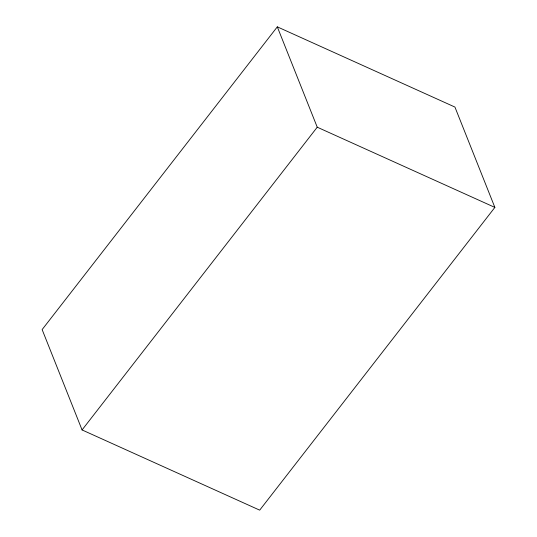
<?xml version="1.0" encoding="UTF-8"?>
<svg xmlns="http://www.w3.org/2000/svg" width="537" height="537" viewBox="0 0 537 537"><rect width="100%" height="100%" fill="white"/><g stroke="black" fill="none" stroke-linecap="round" stroke-linejoin="round"><path stroke-width="0.81" d="M277.307 26.85L42.134 329.59L82.067 429.936L259.693 510.15L494.866 207.41L454.933 107.064L277.307 26.85L317.239 127.195L494.866 207.41M82.067 429.936L317.239 127.195"/></g></svg>
